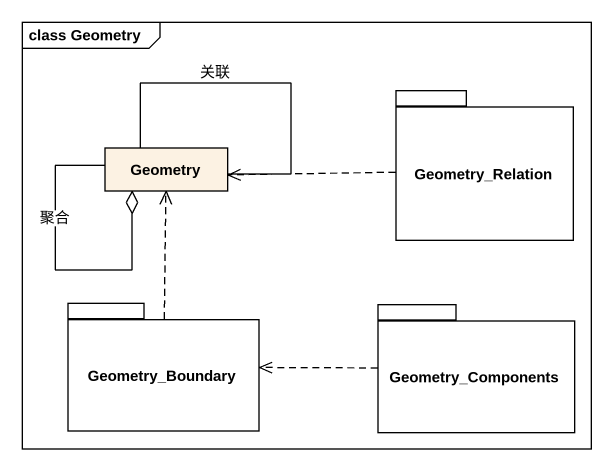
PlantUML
@startuml
mainframe class Geometry
hide circle
hide empty members
package Geometry_Relation {
}
class Geometry
package Geometry_Boundary {
}
package Geometry_Components {
}
Geometry_Relation .left.> Geometry
Geometry -- Geometry : 关联
Geometry --o Geometry : 聚合
Geometry_Boundary .up.> Geometry
Geometry_Components .left.> Geometry_Boundary
@enduml
